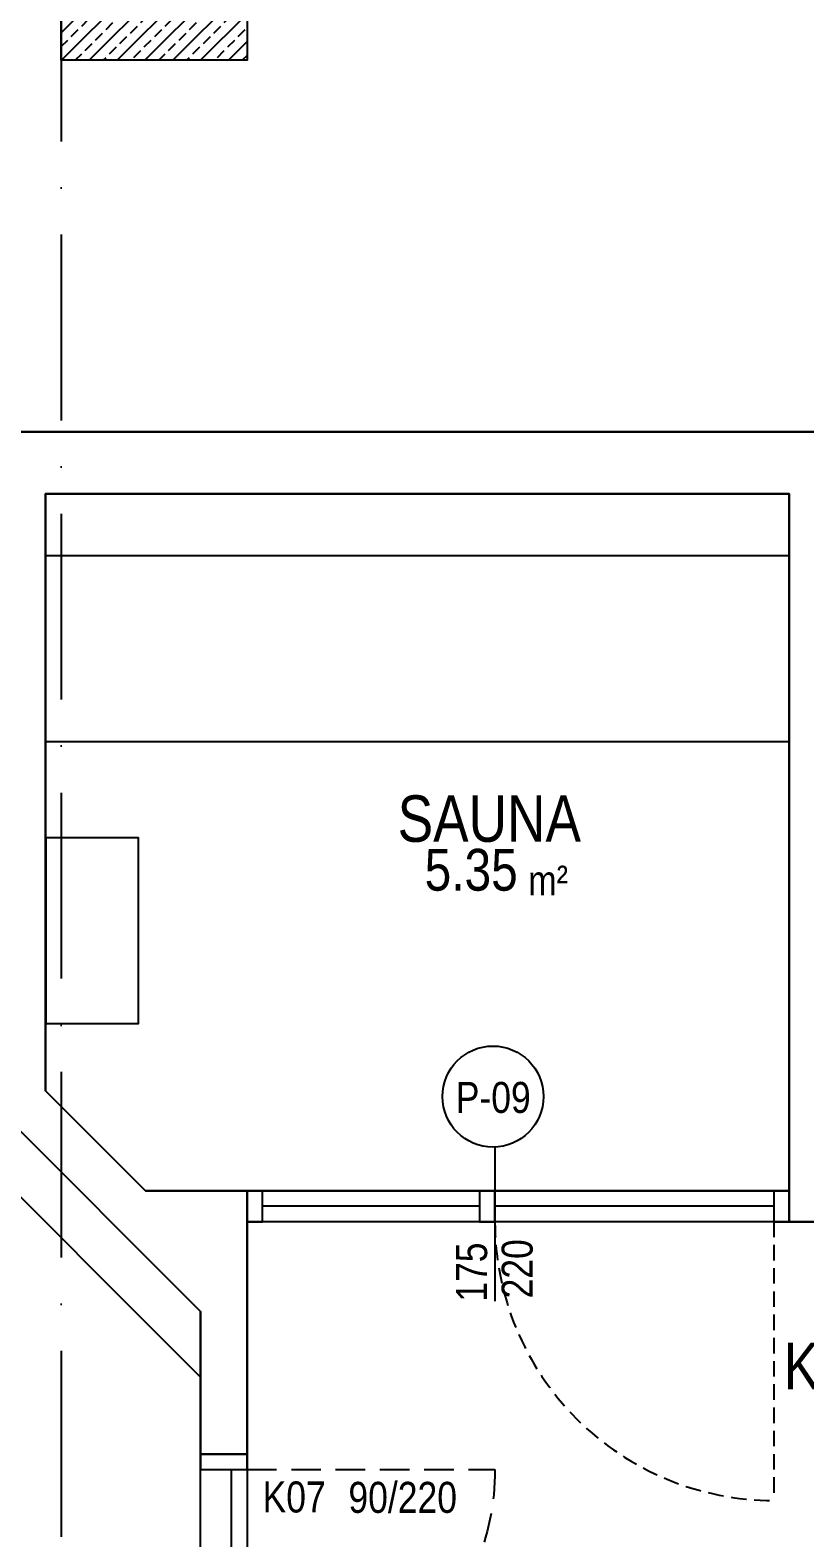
# Model space of a CAD drawing. Header units: millimetres. Extents: x 82776 to 137242, y 11666 to 27998.
# Drawn here: x 95255 to 95505, y 26167.1 to 26653.9 of the extents above; entities that cross this region are included whole.
import ezdxf
from ezdxf.enums import TextEntityAlignment as Align

# ---------------------------------------------------------------- set-up
doc = ezdxf.new("R2010")
doc.units = ezdxf.units.MM
for name, pattern in [('( Hidden )', [0.375, 0.25, -0.125]), ('ACAD_ISO10W100', [18, 12, -3, 0, -3]), ('GC5102G0200$0$HIDDEN', [9.524999999999995, 6.349999999999998, -3.174999999999998])]:
    doc.linetypes.add(name, pattern=pattern)
doc.layers.add('0_IFC_Area', color=100, linetype='Continuous', plot=False)
for name, color, linetype in [('0_IFC_Door_Text', 11, 'Continuous'), ('0_IFC_Grid', 14, 'ACAD_ISO10W100'), ('0_IFC_Hatch_Structure', 251, 'Continuous'), ('0_IFC_Room_Text(No)_50', 12, 'Continuous'), ('0_IFC_Text_Explanation_50', 231, 'Continuous'), ('0_IFC_Window_Text', 60, 'Continuous'), ('1_IFC_Concrete_Section', 50, 'Continuous'), ('1_IFC_Door', 83, 'Continuous'), ('2_IFC_Wall', 130, 'Continuous'), ('3_IFC_Window', 136, 'Continuous'), ('6_IFC_Furniture_WC', 64, 'Continuous'), ('6_IFC_Furniture_Wetspace', 64, 'Continuous')]:
    doc.layers.add(name, color=color, linetype=linetype)
doc.styles.add('ARIAL-NARROW', font='ARIALN.TTF')
doc.styles.add('IFC_TEXT', font='ARIALN.TTF')

# ---------------------------------------------------------------- blocks, each defined once
blk = doc.blocks.new('A NK ST')
at = {"layer": '0_IFC_Hatch_Structure', "transparency": 33554687}
h = blk.add_hatch(dxfattribs=at)
h.set_pattern_fill('ANSI33', color=256, angle=180)
h.set_pattern_definition([(225, (-105891.8524927841, -41506.19654827444), (4.490128060534575, -4.490128060534577), []), (225, (-105896.3426227841, -41506.19654827444), (4.490128060534575, -4.490128060534577), [3.174999999999999, -1.587499999999999])])
h.paths.add_polyline_path([(450, 1.45519e-11), (450, -39.99999999998545), (390, -39.99999999998545), (390, 1.45519e-11)])
at = {"layer": '1_IFC_Concrete_Section'}
blk.add_lwpolyline([(450, 1.45519e-11), (450, -39.99999999998545), (390, -39.99999999998545), (390, 1.45519e-11)], close=True, dxfattribs=at)
blk = doc.blocks.new('A B1 ST')
blk.add_blockref('A NK ST', (0, 0))
blk = doc.blocks.new('*U139')
blk.add_wipeout([(-1.1641689866465643e-10, 0), (-175.0000000001498, -5.684341886080802e-14), (-175.0000000001498, -10.000000000000142), (-1.1641245866465644e-10, -10.000000000000085)]).dxf.layer = '3_IFC_Window'
at = {"layer": '3_IFC_Window'}
for points in [[(-170.0000000001501, -9.999999999999947), (-170.0000000001501, 5.33e-14), (-175.0000000001501, 5.33e-14), (-175.0000000001501, -9.999999999999947)], [(-95.00000000011639, -9.999999999999938), (-95.00000000011639, 6.24e-14), (-100.0000000001164, 6.24e-14), (-100.0000000001164, -9.999999999999938)], [(-1.164153e-10, -10), (-1.164153e-10, 0), (-5.000000000116415, 0), (-5.000000000116415, -10)]]:
    blk.add_lwpolyline(points, close=True, dxfattribs=at)
for points in [[(-5.000000000116415, 0), (-170.0000000001501, 5.33e-14)], [(-100.0000000001164, -5), (-170.0000000001501, -4.999999999999946)], [(-5.000000000116415, -5), (-95.00000000011639, -4.999999999999937)], [(-5.000000000116415, -10), (-170.0000000001501, -9.999999999999947)]]:
    blk.add_lwpolyline(points, dxfattribs=at)
at = {"layer": '3_IFC_Window', "linetype": '( Hidden )', "ltscale": 20}
blk.add_lwpolyline([(-5.000000000116415, -10), (-5.000000000116415, -100)], dxfattribs=at)
blk.add_arc((-5.00000000011655, -10.00000000000016), 89.99999999999984, 179.9999999999999, 270.0000000000001, dxfattribs=at)
blk = doc.blocks.new('*U151')
at = {"layer": '0_IFC_Hatch_Structure'}
blk.add_lwpolyline([(0, 0), (-90, 0)], dxfattribs=at)
at = {"layer": '1_IFC_Door', "linetype": 'GC5102G0200$0$HIDDEN', "ltscale": 1.5}
blk.add_lwpolyline([(-5, 0), (-5, 80)], dxfattribs=at)
at = {"layer": '1_IFC_Door'}
for points in [[(-85, 0), (-85, -14.99999999976717), (-90, -14.99999999976717), (-90, 0), (-85, 0)], [(-85, -5), (-5, -5), (-5, 0), (-85, 0)]]:
    blk.add_lwpolyline(points, dxfattribs=at)
blk.add_lwpolyline([(-5, -14.99999999976717), (-5, 0), (0, 0), (0, -14.99999999976717)], close=True, dxfattribs=at)
at = {"layer": '1_IFC_Door', "linetype": 'GC5102G0200$0$HIDDEN', "ltscale": 1.5}
blk.add_arc((-5, 0), 80, 90, 180, dxfattribs=at)
blk = doc.blocks.new('*U142')
blk.add_wipeout([(0, 0), (0, -60.00000000000006), (240.0083206325799, -60.00000000000006), (240.0083206325799, 0)]).dxf.layer = '6_IFC_Furniture_WC'
at = {"layer": '6_IFC_Furniture_WC'}
blk.add_lwpolyline([(0, 0), (240.0083206325799, 0), (240.0083206325799, -60), (0, -60)], close=True, dxfattribs=at)
blk = doc.blocks.new('A B1 PLAN')
at = {"layer": '6_IFC_Furniture_Wetspace'}
blk.add_lwpolyline([(385.0038206569879, 513.9918576013297), (415.0038206569879, 513.9918576013297), (415.0038206569879, 573.9918576013296), (385.0038206569879, 573.9918576013296)], close=True, dxfattribs=at)
blk.add_lwpolyline([(435, 271.2132034355927), (375, 211.2132034355964), (375, 50), (91.2132034355891, 50), (55, 86.21320343561818), (55, 231.2132034355891), (35, 251.2132034355891), (35, 468.7829299664372), (106.2170700335409, 540), (354.9999999999855, 540), (354.9999999999855, 479.7867965644108), (435, 399.7867965644145)], dxfattribs=at)
at = {"xscale": -1}
blk.add_blockref('*U142', (625.0083206325799, 665), dxfattribs=at)
blk.add_blockref('*U139', (625.0000000001455, 460))
at = {"layer": '2_IFC_Wall'}
for points in [[(369.9999999999854, 486.0000000000073), (435, 421.0000000000036), (435, 375.0000000000036), (450, 375.0000000000036), (450, 460), (417.213203435589, 460), (384.9999999999709, 492.2132034356182), (385, 685), (625.0000000000291, 685), (625.0000000000291, 450), (795.0000000000291, 450)], [(1019.998926177257, 705), (305, 705)]]:
    blk.add_lwpolyline(points, dxfattribs=at)
at = {"transparency": 33554687, "xscale": -1, "rotation": 270}
blk.add_blockref('*U151', (450.0083206109265, 375.0000000000036), dxfattribs=at)
blk = doc.blocks.new('A_B1_AKS')
at = {"layer": '0_IFC_Grid', "ltscale": 5}
blk.add_lwpolyline([(390.2983489372418, 1775.000000000036), (390.2983489372418, -394.9999999999491)], dxfattribs=at)
blk = doc.blocks.new('0_IFC_DOOR_TAG_50')
at = {"layer": '0_IFC_Door_Text', "style": 'IFC_TEXT'}
for tag, p in [('DOOR_TYPE', (0, 0)), ('DOOR_SIZE', (27.70349067652205, 0))]:
    blk.add_attdef(tag, p, '', height=10, dxfattribs=at)
blk = doc.blocks.new('A_B1_KAPI POZU')
at = {"transparency": 33554687}
ref = blk.add_blockref('0_IFC_DOOR_TAG_50', (455.0084605902811, 366.0000024532419), dxfattribs=dict(at, xscale=-1, rotation=180))
ref.add_attrib('DOOR_TYPE', 'K07', (455.0084605902811, 356.1296068189185), dxfattribs={"layer": '0_IFC_Door_Text', "height": 10, "style": 'IFC_TEXT'})
ref.add_attrib('DOOR_SIZE', '90/220', (482.7119512666395, 356.0000024532419), dxfattribs={"layer": '0_IFC_Door_Text', "height": 10, "style": 'IFC_TEXT'})
blk = doc.blocks.new('0_IFC_ROOM_TEXT_50')
at = {"layer": '0_IFC_Room_Text(No)_50', "insert": (13.22331008534548, -40.01630319140645), "char_height": 9.625, "attachment_point": 1, "style": 'IFC_TEXT'}
blk.add_mtext_dynamic_manual_height_columns('m²', width=16.69487349254196, gutter_width=6.875, heights=[0], dxfattribs=at)
at = {"layer": '0_IFC_Room_Text(No)_50', "style": 'IFC_TEXT'}
blk.add_attdef('ROOM_NUMBER', text='', height=7.700000000000001, dxfattribs=at).set_placement((0.6849643504997402, -10.73308384955157), align=Align.CENTER)
blk.add_attdef('ROOM_NAME', text='', height=13.475, dxfattribs=at).set_placement((0.6849643504997402, -24.84347337585382), align=Align.MIDDLE_CENTER)
blk.add_attdef('AREA', text='', height=13.475, dxfattribs=at).set_placement((9.849994887520786, -49.66181076269027), align=Align.RIGHT)
at = {"layer": '0_IFC_Text_Explanation_50', "style": 'IFC_TEXT', "flags": 1}
for tag, p in [('DÖŞEME:', (-41.0869077197376, -64.38477755741962)), ('DUVAR:', (-41.0869077197376, -75.47867937905733)), ('TAVAN:', (-41.0869077197376, -86.74387982443045))]:
    blk.add_attdef(tag, p, '', height=7.700000000000001, dxfattribs=at)
blk = doc.blocks.new('A_B1_ALAN')
at = {"layer": '0_IFC_Area'}
for points in [[(40, 1794.999999999985), (40, 1754.999999999985), (20, 1754.999999999985), (20, 864.9999999999854), (40, 864.9999999999854), (39.9999999999709, 704.9999999999854), (1549.999999999971, 704.9999999999563), (1549.999999999971, 1794.999999999956), (1030, 1795), (1030, 1775), (970, 1775), (970, 1795), (450, 1795), (450, 1775), (390, 1775), (390, 1795)], [(385, 685.0000000000363), (384.9999999999709, 492.2132034356182), (417.213203435589, 460), (625.0000000000291, 460), (625.0000000000291, 685)], [(435, 250), (435, 421.0000000000036), (369.9999999999854, 486.0000000000073), (369.9999999999854, 555.0000000000072), (100.0038665979518, 555), (20, 474.9961334020335), (20, 244.9999999999927), (40.00000000001455, 224.9999999999854), (40, 80.00000000002547), (85, 35), (390.0000000112486, 35.0000000263899), (390, 205)]]:
    blk.add_lwpolyline(points, close=True, dxfattribs=at)
blk.add_lwpolyline([(450, 450.0000000000364), (450.0000927862275, 165.0002542776674), (574.8012280334369, 165.0002542840993), (574.8019363944913, 225, -0.4142135623731044), (689.8019363944913, 340), (1030.000000000029, 340), (1030.000000000029, 450)], format="xyb", close=True, dxfattribs=at)
ref = blk.add_blockref('0_IFC_ROOM_TEXT_50', (527.5000000000146, 605))
ref.add_attrib('ROOM_NAME', 'SAUNA', dxfattribs={"layer": '0_IFC_Room_Text(No)_50', "height": 14.99999999999999, "style": 'IFC_TEXT'}).set_placement((528.1849643504537, 580.1565266251563), align=Align.MIDDLE_CENTER)
ref.add_attrib('AREA', '5.35', dxfattribs={"layer": '0_IFC_Room_Text(No)_50', "height": 13.47499999999999, "style": 'IFC_TEXT'}).set_placement((537.3499948876124, 556.9017598321661), align=Align.RIGHT)
ref = blk.add_blockref('0_IFC_ROOM_TEXT_50', (662.5859376153821, 428.2768402353394))
ref.add_attrib('ROOM_NAME', 'KORİDOR', dxfattribs={"layer": '0_IFC_Room_Text(No)_50', "height": 14.99999999999999, "style": 'IFC_TEXT'}).set_placement((663.2709019658213, 403.4333668604959), align=Align.MIDDLE_CENTER)
ref.add_attrib('AREA', '8.85', dxfattribs={"layer": '0_IFC_Room_Text(No)_50', "height": 13.47499999999999, "style": 'IFC_TEXT'}).set_placement((672.43593250298, 380.1786000675056), align=Align.RIGHT)
blk = doc.blocks.new('*U1494')
at = {"layer": '0_IFC_Window_Text'}
blk.add_lwpolyline([(-32.60875823725974, -0.6485769496816829), (-82.39455637691162, -0.6485769496816829)], dxfattribs=at)
blk.add_circle((-16.31082910449868, 0), 16.31082910449879, dxfattribs=at)
at = {"layer": '0_IFC_Window_Text', "style": 'ARIAL-NARROW'}
blk.add_attdef('WINDOWTEXT', text='', height=10.00000000000001, rotation=270.0000000000014, dxfattribs=at).set_placement((-21.58665198423796, -0.1004659706924507), align=Align.CENTER)
for tag, p in [('GENISLIK', (-82.54433975136908, 1.889581552360368)), ('YUKSEKLIK', (-81.47441360925858, -12.80992270643764))]:
    blk.add_attdef(tag, p, '', height=10.00000000000001, dxfattribs=at)
blk = doc.blocks.new('A B1 DOGRAMA')
at = {"rotation": 90}
blk.add_blockref('*U1494', (529.3514230503497, -1308.284567358518), dxfattribs=at).add_auto_attribs({'YUKSEKLIK': '220', 'GENISLIK': '175', 'WINDOWTEXT': 'P-09'})

msp = doc.modelspace()

# ---------------------------------------------------------------- block references
msp.add_blockref('A B1 PLAN', (94874.98108941076, 25819.14501566164))

# ---------------------------------------------------------------- next in the draw order: block references
for name, p in [('A B1 ST', (94874.98108941076, 26684.14501566163)), ('A_B1_ALAN', (94874.98108941076, 25819.14501566164)), ('A_B1_KAPI POZU', (94874.98094943141, 25819.14501320841))]:
    msp.add_blockref(name, p)

# ---------------------------------------------------------------- next in the draw order: block references
msp.add_blockref('A B1 DOGRAMA', (94874.98108941076, 27634.14501812047))

# ---------------------------------------------------------------- next in the draw order: block references
msp.add_blockref('A_B1_AKS', (94874.68274048477, 25984.14501566163))

doc.saveas('drawing.dxf')
